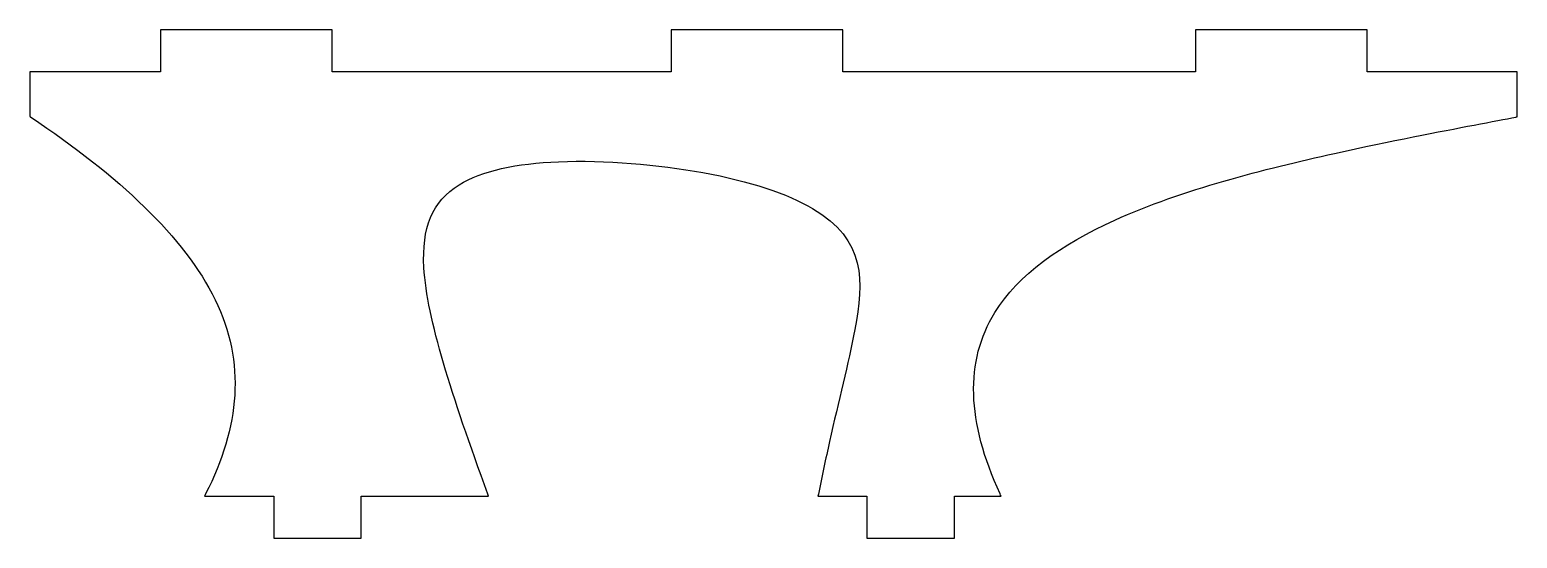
# Model space of a CAD drawing. Header units: millimetres. Extents: x -35.3 to 35.3, y -12.1 to 12.1.
import ezdxf

# ---------------------------------------------------------------- set-up
doc = ezdxf.new("R2010")
doc.units = ezdxf.units.MM
doc.layers.get('0').update_dxf_attribs({"linetype": 'CONTINUOUS'})

msp = doc.modelspace()

# ---------------------------------------------------------------- linework, layer by layer
for p, q in [((-20.955, 12.075), (-29.105, 12.075)), ((-29.105, 12.075), (-29.105, 10.075)), ((-20.955, 10.075), (-20.955, 12.075)), ((3.293, 12.075), (-4.858, 12.075)), ((-4.858, 12.075), (-4.858, 10.075)), ((3.293, 10.075), (3.293, 12.075)), ((28.183, 12.075), (20.032, 12.075)), ((20.032, 12.075), (20.032, 10.075)), ((28.183, 10.075), (28.183, 12.075)), ((-29.105, 10.075), (-35.31, 10.075)), ((-35.31, 10.075), (-35.31, 7.96)), ((-4.858, 10.075), (-20.955, 10.075)), ((20.032, 10.075), (3.293, 10.075)), ((35.31, 10.075), (28.183, 10.075)), ((35.31, 7.938), (35.31, 10.075)), ((-27.016, -10.075), (-23.726, -10.075)), ((-23.726, -10.075), (-23.726, -12.075)), ((-19.576, -12.075), (-19.576, -10.075)), ((-19.576, -10.075), (-13.53, -10.075)), ((2.112, -10.075), (4.438, -10.075)), ((4.438, -10.075), (4.438, -12.075)), ((8.588, -12.075), (8.588, -10.075)), ((8.588, -10.075), (10.809, -10.075)), ((-23.726, -12.075), (-19.576, -12.075)), ((4.438, -12.075), (8.588, -12.075))]:
    msp.add_line(p, q)
for points, knots in [([(-35.31, 7.96), (-35.299, 7.953), (-35.288, 7.945), (-35.277, 7.938), (-31.068, 5.117), (-27.963, 2.229), (-26.51, -0.746), (-25.057, -3.721), (-25.33, -6.793), (-26.96, -9.966), (-26.978, -10.002), (-26.997, -10.039), (-27.016, -10.075)], [-0.001315, -0.001315, -0.001315, -0.001315, 0, 0, 0, 0.5, 0.5, 0.5, 1, 1, 1, 1.005713, 1.005713, 1.005713, 1.005713]), ([(10.809, -10.075), (10.793, -10.039), (10.776, -10.004), (10.76, -9.968), (9.166, -6.534), (9.088, -3.661), (10.508, -1.358), (11.614, 0.436), (13.658, 1.884), (16.202, 3.033), (19.414, 4.484), (23.336, 5.471), (26.627, 6.2), (29.366, 6.807), (31.652, 7.238), (33.266, 7.548), (34.093, 7.707), (34.754, 7.833), (35.249, 7.926), (35.27, 7.93), (35.29, 7.934), (35.31, 7.938)], [-0.9896228, -0.9896228, -0.9896228, -0.9896228, -0.9870803, -0.9870803, -0.9870803, -0.7403103, -0.7403103, -0.7403103, -0.5480709, -0.5480709, -0.5480709, -0.3054055, -0.3054055, -0.3054055, -0.1034746, -0.1034746, -0.1034746, 0, 0, 0, 0.0042498, 0.0042498, 0.0042498, 0.0042498]), ([(-13.53, -10.075), (-13.542, -10.041), (-13.554, -10.008), (-13.566, -9.974), (-15.279, -5.252), (-16.449, -1.698), (-16.596, 0.781), (-16.707, 2.66), (-16.198, 3.915), (-14.93, 4.71), (-13.849, 5.389), (-12.191, 5.727), (-10.2, 5.808), (-8.007, 5.897), (-5.48, 5.68), (-3.351, 5.291), (-1.125, 4.884), (0.665, 4.288), (1.853, 3.588), (4.407, 2.085), (4.29, 0.137), (3.861, -2.16), (3.558, -3.778), (3.086, -5.563), (2.659, -7.487), (2.48, -8.294), (2.303, -9.127), (2.13, -9.985), (2.124, -10.015), (2.118, -10.045), (2.112, -10.075)], [-0.001005, -0.001005, -0.001005, -0.001005, 0, 0, 0, 0.141576, 0.141576, 0.141576, 0.248879, 0.248879, 0.248879, 0.34045, 0.34045, 0.34045, 0.441287, 0.441287, 0.441287, 0.546747, 0.546747, 0.546747, 0.773374, 0.773374, 0.773374, 0.932982, 0.932982, 0.932982, 1, 1, 1, 1.002342, 1.002342, 1.002342, 1.002342])]:
    msp.add_open_spline(points, degree=3, knots=knots)

doc.saveas('drawing.dxf')
